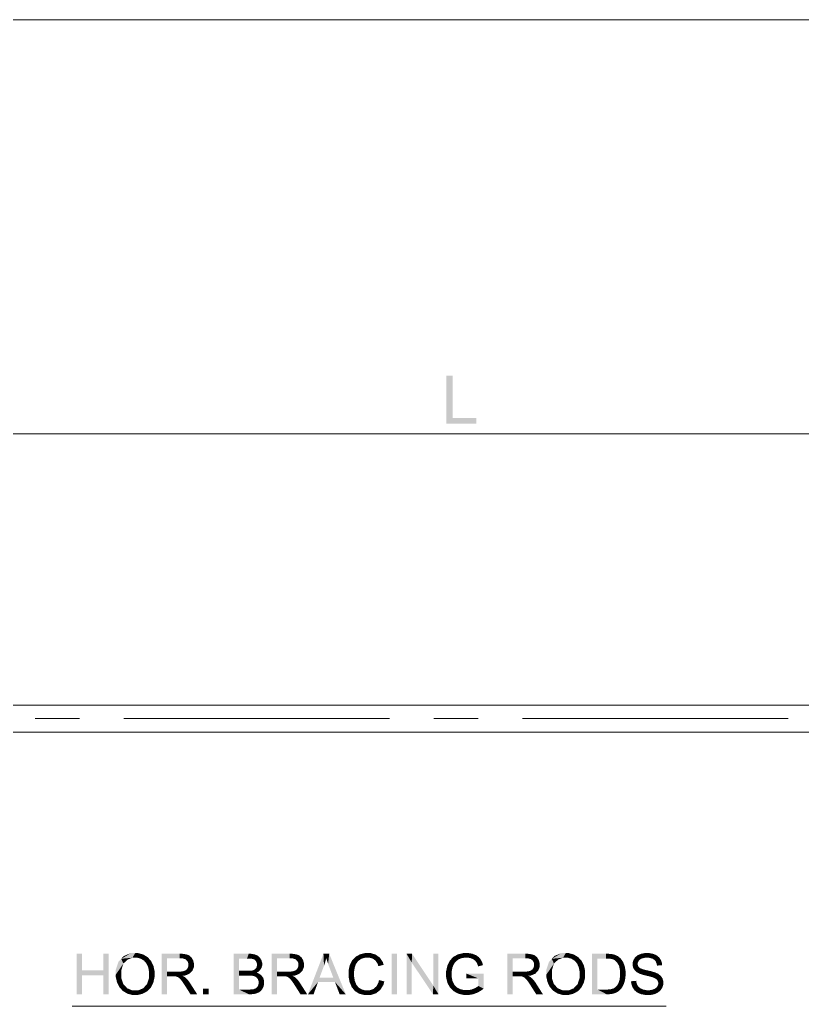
# Model space of a CAD drawing. Header units: millimetres. Extents: x 2 to 579, y 1 to 405.
# Drawn here: x 197.1 to 241.2, y 160.3 to 216 of the extents above; entities that cross this region are included whole.
import ezdxf

# ---------------------------------------------------------------- set-up
doc = ezdxf.new("R2010")
doc.units = ezdxf.units.MM
doc.linetypes.add('XKITLINE00', pattern=[0])
doc.layers.add('GraphicObject', color=6, linetype='Continuous', lineweight=0)
doc.layers.add('LinkedObject', color=7, linetype='Continuous', lineweight=0)

# ---------------------------------------------------------------- blocks, each defined once
blk = doc.blocks.new('*A3')
at = {"layer": 'GraphicObject', "color": 3, "linetype": 'XKITLINE00', "lineweight": 0}
blk.add_line((288.822, 216.048), (154.262, 216.048), dxfattribs=at)
blk = doc.blocks.new('*A4')
at = {"layer": 'LinkedObject'}
for points in [[(221.514, 195.945), (221.158, 193.245), (221.158, 195.945)], [(221.514, 193.563), (221.158, 193.245), (221.514, 195.945)], [(221.158, 193.245), (221.514, 193.563), (222.843, 193.245)], [(222.843, 193.245), (221.514, 193.563), (222.843, 193.563)], [(200.605, 162.368), (200.303, 161.021), (200.303, 163.308)], [(200.605, 162.368), (200.303, 163.308), (200.605, 163.308)], [(202.096, 163.308), (201.794, 162.368), (201.794, 163.308)], [(201.794, 162.098), (201.794, 162.368), (202.096, 163.308)], [(201.794, 162.098), (202.096, 163.308), (202.096, 161.021)], [(203.358, 163.347), (202.811, 163.025), (202.964, 163.186)], [(203.6, 163.347), (202.811, 163.025), (203.358, 163.347)], [(203.441, 163.086), (202.811, 163.025), (203.6, 163.347)], [(203.441, 163.086), (203.6, 163.347), (203.601, 163.086)], [(203.6, 163.347), (203.715, 163.086), (203.601, 163.086)], [(204.044, 163.271), (203.6, 163.347), (203.758, 163.347)], [(204.171, 163.196), (203.6, 163.347), (204.044, 163.271)], [(203.919, 163.029), (203.6, 163.347), (204.171, 163.196)], [(203.715, 163.086), (203.6, 163.347), (203.919, 163.029)], [(205.389, 162.3), (205.087, 161.021), (205.087, 163.308)], [(205.087, 163.308), (205.389, 163.057), (205.389, 162.3)], [(206.112, 163.057), (205.087, 163.308), (206.099, 163.308)], [(205.389, 163.057), (205.087, 163.308), (206.112, 163.057)], [(206.099, 163.308), (206.239, 163.057), (206.112, 163.057)], [(206.484, 163.277), (206.099, 163.308), (206.252, 163.308)], [(206.563, 163.247), (206.099, 163.308), (206.484, 163.277)], [(206.425, 163.004), (206.099, 163.308), (206.563, 163.247)], [(206.239, 163.057), (206.099, 163.308), (206.425, 163.004)], [(206.563, 163.247), (206.483, 162.952), (206.425, 163.004)], [(206.643, 163.216), (206.483, 162.952), (206.563, 163.247)], [(206.483, 162.952), (206.643, 163.216), (206.542, 162.9)], [(206.542, 162.9), (206.643, 163.216), (206.817, 163.029)], [(206.817, 163.029), (206.643, 163.216), (206.77, 163.107)], [(209.149, 163.308), (209.451, 162.078), (209.149, 161.021)], [(209.451, 162.348), (209.451, 162.078), (209.149, 163.308)], [(209.149, 163.308), (209.451, 163.038), (209.451, 162.348)], [(209.909, 163.038), (209.149, 163.308), (210.007, 163.308)], [(209.451, 163.038), (209.149, 163.308), (209.909, 163.038)], [(209.909, 163.038), (210.007, 163.308), (210.032, 163.038)], [(210.007, 163.308), (210.206, 163.022), (210.032, 163.038)], [(210.138, 163.308), (210.206, 163.022), (210.007, 163.308)], [(210.348, 163.274), (210.206, 163.022), (210.138, 163.308)], [(210.206, 163.022), (210.348, 163.274), (210.257, 163.006)], [(210.257, 163.006), (210.348, 163.274), (210.308, 162.99)], [(210.308, 162.99), (210.348, 163.274), (210.428, 163.239)], [(210.428, 163.239), (210.386, 162.931), (210.308, 162.99)], [(210.507, 163.204), (210.386, 162.931), (210.428, 163.239)], [(211.598, 162.3), (211.296, 161.021), (211.296, 163.308)], [(211.296, 163.308), (211.598, 163.057), (211.598, 162.3)], [(212.321, 163.057), (211.296, 163.308), (212.308, 163.308)], [(211.598, 163.057), (211.296, 163.308), (212.321, 163.057)], [(212.308, 163.308), (212.448, 163.057), (212.321, 163.057)], [(212.693, 163.277), (212.308, 163.308), (212.461, 163.308)], [(212.772, 163.247), (212.308, 163.308), (212.693, 163.277)], [(212.634, 163.004), (212.308, 163.308), (212.772, 163.247)], [(212.448, 163.057), (212.308, 163.308), (212.634, 163.004)], [(212.772, 163.247), (212.692, 162.952), (212.634, 163.004)], [(212.852, 163.216), (212.692, 162.952), (212.772, 163.247)], [(212.692, 162.952), (212.852, 163.216), (212.751, 162.9)], [(212.751, 162.9), (212.852, 163.216), (213.026, 163.029)], [(213.026, 163.029), (212.852, 163.216), (212.979, 163.107)], [(214.224, 163.308), (214.254, 162.63), (213.346, 161.021)], [(214.254, 162.63), (214.224, 163.308), (214.293, 162.739)], [(214.293, 162.739), (214.224, 163.308), (214.355, 162.958)], [(214.355, 162.958), (214.224, 163.308), (214.378, 163.068)], [(214.55, 163.308), (214.378, 163.068), (214.224, 163.308)], [(214.378, 163.068), (214.55, 163.308), (214.405, 162.975)], [(214.405, 162.975), (214.55, 163.308), (214.486, 162.737)], [(214.486, 162.737), (214.55, 163.308), (214.54, 162.592)], [(214.54, 162.592), (214.55, 163.308), (214.779, 161.961)], [(214.779, 161.961), (214.55, 163.308), (214.873, 161.714)], [(214.873, 161.714), (214.55, 163.308), (215.483, 161.021)], [(216.289, 163.278), (216.579, 163.089), (216.163, 163.209)], [(216.566, 163.347), (216.579, 163.089), (216.289, 163.278)], [(216.717, 163.347), (216.579, 163.089), (216.566, 163.347)], [(216.579, 163.089), (216.717, 163.347), (216.711, 163.089)], [(216.717, 163.347), (216.826, 163.089), (216.711, 163.089)], [(217.177, 163.26), (216.717, 163.347), (216.889, 163.347)], [(217.294, 163.172), (216.717, 163.347), (217.177, 163.26)], [(217.016, 163.032), (216.717, 163.347), (217.294, 163.172)], [(216.826, 163.089), (216.717, 163.347), (217.016, 163.032)], [(218.383, 163.308), (218.082, 161.021), (218.082, 163.308)], [(218.383, 161.021), (218.082, 161.021), (218.383, 163.308)], [(218.914, 163.308), (219.204, 162.816), (218.914, 161.021)], [(219.204, 162.816), (218.914, 163.308), (219.225, 163.308)], [(219.204, 162.816), (219.225, 163.308), (220.403, 161.021)], [(220.403, 161.021), (219.225, 163.308), (220.423, 161.513)], [(220.714, 163.308), (220.423, 161.513), (220.423, 163.308)], [(220.714, 161.021), (220.423, 161.513), (220.714, 163.308)], [(222.12, 163.347), (221.687, 163.207), (221.818, 163.277)], [(222.188, 163.089), (221.687, 163.207), (222.12, 163.347)], [(222.292, 163.089), (222.12, 163.347), (222.291, 163.347)], [(222.188, 163.089), (222.12, 163.347), (222.292, 163.089)], [(222.291, 163.347), (222.378, 163.089), (222.292, 163.089)], [(222.415, 163.347), (222.378, 163.089), (222.291, 163.347)], [(222.378, 163.089), (222.415, 163.347), (222.536, 163.059)], [(222.74, 163.267), (222.415, 163.347), (222.639, 163.307)], [(222.536, 163.059), (222.415, 163.347), (222.74, 163.267)], [(222.536, 163.059), (222.74, 163.267), (222.607, 163.029)], [(222.74, 163.267), (222.678, 162.998), (222.607, 163.029)], [(222.678, 162.998), (222.74, 163.267), (222.787, 162.918)], [(222.997, 163.115), (222.74, 163.267), (222.84, 163.227)], [(223.054, 163.043), (222.74, 163.267), (222.997, 163.115)], [(222.787, 162.918), (222.74, 163.267), (223.054, 163.043)], [(224.901, 162.3), (224.599, 161.021), (224.599, 163.308)], [(224.599, 163.308), (224.901, 163.057), (224.901, 162.3)], [(225.624, 163.057), (224.599, 163.308), (225.611, 163.308)], [(224.901, 163.057), (224.599, 163.308), (225.624, 163.057)], [(225.611, 163.308), (225.751, 163.057), (225.624, 163.057)], [(225.996, 163.277), (225.611, 163.308), (225.764, 163.308)], [(226.075, 163.247), (225.611, 163.308), (225.996, 163.277)], [(225.937, 163.004), (225.611, 163.308), (226.075, 163.247)], [(225.751, 163.057), (225.611, 163.308), (225.937, 163.004)], [(226.075, 163.247), (225.996, 162.952), (225.937, 163.004)], [(226.155, 163.216), (225.996, 162.952), (226.075, 163.247)], [(225.996, 162.952), (226.155, 163.216), (226.054, 162.9)], [(226.054, 162.9), (226.155, 163.216), (226.329, 163.029)], [(226.329, 163.029), (226.155, 163.216), (226.282, 163.107)], [(227.659, 163.347), (227.112, 163.025), (227.265, 163.186)], [(227.901, 163.347), (227.112, 163.025), (227.659, 163.347)], [(227.742, 163.086), (227.112, 163.025), (227.901, 163.347)], [(227.742, 163.086), (227.901, 163.347), (227.902, 163.086)], [(227.901, 163.347), (228.016, 163.086), (227.902, 163.086)], [(228.345, 163.271), (227.901, 163.347), (228.059, 163.347)], [(228.472, 163.196), (227.901, 163.347), (228.345, 163.271)], [(228.22, 163.029), (227.901, 163.347), (228.472, 163.196)], [(228.016, 163.086), (227.901, 163.347), (228.22, 163.029)], [(229.384, 163.308), (229.685, 163.038), (229.384, 161.021)], [(230.166, 163.038), (229.384, 163.308), (230.171, 163.308)], [(229.685, 163.038), (229.384, 163.308), (230.166, 163.038)], [(230.171, 163.308), (230.301, 163.038), (230.166, 163.038)], [(230.304, 163.308), (230.301, 163.038), (230.171, 163.308)], [(230.304, 163.308), (230.497, 163.015), (230.301, 163.038)], [(230.507, 163.292), (230.497, 163.015), (230.304, 163.308)], [(230.577, 163.275), (230.497, 163.015), (230.507, 163.292)], [(230.577, 163.275), (230.558, 162.992), (230.497, 163.015)], [(230.558, 162.992), (230.577, 163.275), (230.642, 162.959)], [(230.843, 163.171), (230.577, 163.275), (230.676, 163.253)], [(230.913, 163.112), (230.577, 163.275), (230.843, 163.171)], [(230.785, 162.83), (230.577, 163.275), (230.913, 163.112)], [(230.642, 162.959), (230.577, 163.275), (230.785, 162.83)], [(231.963, 163.23), (232.089, 162.979), (231.82, 163.116)], [(232.151, 163.029), (231.963, 163.23), (232.058, 163.269)], [(232.089, 162.979), (231.963, 163.23), (232.151, 163.029)], [(232.152, 163.308), (232.351, 163.08), (232.058, 163.269)], [(232.058, 163.269), (232.351, 163.08), (232.151, 163.029)], [(232.362, 163.347), (232.351, 163.08), (232.152, 163.308)], [(232.477, 163.347), (232.351, 163.08), (232.362, 163.347)], [(232.351, 163.08), (232.477, 163.347), (232.489, 163.08)], [(232.477, 163.347), (232.62, 163.08), (232.489, 163.08)], [(232.828, 163.306), (232.477, 163.347), (232.604, 163.347)], [(232.925, 163.265), (232.477, 163.347), (232.828, 163.306)], [(232.819, 163.024), (232.477, 163.347), (232.925, 163.265)], [(232.62, 163.08), (232.477, 163.347), (232.819, 163.024)], [(232.925, 163.265), (232.887, 162.969), (232.819, 163.024)], [(233.022, 163.224), (232.887, 162.969), (232.925, 163.265)], [(232.887, 162.969), (233.022, 163.224), (232.954, 162.913)], [(232.954, 162.913), (233.022, 163.224), (233.223, 163.024)], [(233.223, 163.024), (233.022, 163.224), (233.171, 163.104)], [(202.811, 163.025), (202.505, 162.134), (202.658, 162.864)], [(202.932, 162.756), (202.505, 162.134), (202.811, 163.025)], [(202.658, 162.864), (202.505, 162.134), (202.505, 162.419)], [(202.816, 162.387), (202.505, 162.134), (202.932, 162.756)], [(203.164, 162.976), (202.811, 163.025), (203.441, 163.086)], [(202.811, 163.025), (203.164, 162.976), (203.048, 162.866)], [(202.932, 162.756), (202.811, 163.025), (203.048, 162.866)], [(203.919, 163.029), (204.171, 163.196), (204.01, 162.972)], [(204.171, 163.196), (204.101, 162.915), (204.01, 162.972)], [(204.101, 162.915), (204.171, 163.196), (204.239, 162.753)], [(204.491, 162.909), (204.171, 163.196), (204.298, 163.12)], [(204.558, 162.774), (204.171, 163.196), (204.491, 162.909)], [(204.239, 162.753), (204.171, 163.196), (204.558, 162.774)], [(204.239, 162.753), (204.558, 162.774), (204.286, 162.649)], [(204.558, 162.774), (204.333, 162.545), (204.286, 162.649)], [(204.333, 162.545), (204.558, 162.774), (204.38, 162.302)], [(204.38, 162.302), (204.558, 162.774), (204.691, 162.332)], [(204.691, 162.332), (204.558, 162.774), (204.625, 162.639)], [(206.817, 163.029), (206.601, 162.766), (206.542, 162.9)], [(206.571, 162.527), (206.912, 162.684), (206.755, 162.274)], [(206.601, 162.63), (206.912, 162.684), (206.571, 162.527)], [(206.865, 162.951), (206.601, 162.766), (206.817, 163.029)], [(206.912, 162.779), (206.601, 162.766), (206.865, 162.951)], [(206.912, 162.684), (206.601, 162.766), (206.912, 162.779)], [(206.601, 162.766), (206.912, 162.684), (206.601, 162.685)], [(206.912, 162.684), (206.601, 162.63), (206.601, 162.685)], [(206.755, 162.274), (206.912, 162.684), (206.833, 162.357)], [(206.833, 162.357), (206.912, 162.684), (206.912, 162.563)], [(210.631, 163.097), (210.386, 162.931), (210.507, 163.204)], [(210.676, 163.025), (210.386, 162.931), (210.631, 163.097)], [(210.386, 162.931), (210.676, 163.025), (210.414, 162.888)], [(210.676, 163.025), (210.441, 162.845), (210.414, 162.888)], [(210.439, 162.528), (210.766, 162.723), (210.686, 162.447)], [(210.468, 162.628), (210.766, 162.723), (210.439, 162.528)], [(210.441, 162.845), (210.676, 163.025), (210.468, 162.744)], [(210.468, 162.744), (210.676, 163.025), (210.766, 162.723)], [(210.766, 162.723), (210.468, 162.688), (210.468, 162.744)], [(210.468, 162.688), (210.766, 162.723), (210.468, 162.628)], [(210.766, 162.802), (210.676, 163.025), (210.721, 162.953)], [(210.766, 162.723), (210.676, 163.025), (210.766, 162.802)], [(210.686, 162.447), (210.766, 162.723), (210.726, 162.512)], [(210.726, 162.512), (210.766, 162.723), (210.766, 162.65)], [(213.026, 163.029), (212.81, 162.766), (212.751, 162.9)], [(212.78, 162.527), (213.121, 162.684), (212.964, 162.274)], [(212.81, 162.63), (213.121, 162.684), (212.78, 162.527)], [(213.074, 162.951), (212.81, 162.766), (213.026, 163.029)], [(213.121, 162.779), (212.81, 162.766), (213.074, 162.951)], [(213.121, 162.684), (212.81, 162.766), (213.121, 162.779)], [(212.81, 162.766), (213.121, 162.684), (212.81, 162.685)], [(213.121, 162.684), (212.81, 162.63), (212.81, 162.685)], [(212.964, 162.274), (213.121, 162.684), (213.042, 162.357)], [(213.042, 162.357), (213.121, 162.684), (213.121, 162.563)], [(215.986, 162.516), (215.639, 162.36), (215.707, 162.672)], [(216.022, 162.623), (215.707, 162.672), (215.775, 162.805)], [(215.986, 162.516), (215.707, 162.672), (216.022, 162.623)], [(215.844, 162.938), (216.182, 162.899), (215.775, 162.805)], [(215.775, 162.805), (216.182, 162.899), (216.058, 162.729)], [(216.022, 162.623), (215.775, 162.805), (216.058, 162.729)], [(216.038, 163.14), (216.182, 162.899), (215.844, 162.938)], [(216.163, 163.209), (216.182, 162.899), (216.038, 163.14)], [(216.163, 163.209), (216.579, 163.089), (216.359, 163.025)], [(216.182, 162.899), (216.163, 163.209), (216.271, 162.962)], [(216.271, 162.962), (216.163, 163.209), (216.359, 163.025)], [(217.016, 163.032), (217.294, 163.172), (217.091, 162.975)], [(217.294, 163.172), (217.167, 162.918), (217.091, 162.975)], [(217.167, 162.918), (217.294, 163.172), (217.282, 162.736)], [(217.282, 162.736), (217.294, 163.172), (217.62, 162.681)], [(217.282, 162.736), (217.62, 162.681), (217.322, 162.611)], [(217.574, 162.84), (217.294, 163.172), (217.411, 163.085)], [(217.62, 162.681), (217.294, 163.172), (217.574, 162.84)], [(218.914, 161.021), (219.204, 162.816), (219.204, 161.021)], [(221.286, 162.777), (221.146, 162.321), (221.216, 162.632)], [(221.501, 162.527), (221.146, 162.321), (221.286, 162.777)], [(221.687, 163.207), (221.286, 162.777), (221.556, 163.137)], [(221.857, 162.994), (221.286, 162.777), (221.687, 163.207)], [(221.556, 163.137), (221.286, 162.777), (221.355, 162.922)], [(221.735, 162.911), (221.286, 162.777), (221.857, 162.994)], [(221.689, 162.859), (221.286, 162.777), (221.735, 162.911)], [(221.642, 162.808), (221.286, 162.777), (221.689, 162.859)], [(221.57, 162.695), (221.286, 162.777), (221.642, 162.808)], [(221.286, 162.777), (221.57, 162.695), (221.544, 162.633)], [(221.501, 162.527), (221.286, 162.777), (221.544, 162.633)], [(221.687, 163.207), (221.933, 163.025), (221.857, 162.994)], [(221.933, 163.025), (221.687, 163.207), (222.009, 163.057)], [(222.009, 163.057), (221.687, 163.207), (222.188, 163.089)], [(222.787, 162.918), (223.054, 163.043), (222.825, 162.868)], [(223.054, 163.043), (222.863, 162.819), (222.825, 162.868)], [(222.863, 162.819), (223.054, 163.043), (222.927, 162.681)], [(222.927, 162.681), (223.054, 163.043), (223.197, 162.784)], [(222.927, 162.681), (223.197, 162.784), (222.953, 162.594)], [(222.953, 162.594), (223.197, 162.784), (223.227, 162.669)], [(223.197, 162.784), (223.054, 163.043), (223.111, 162.971)], [(226.329, 163.029), (226.113, 162.766), (226.054, 162.9)], [(226.083, 162.527), (226.424, 162.684), (226.267, 162.274)], [(226.113, 162.63), (226.424, 162.684), (226.083, 162.527)], [(226.377, 162.951), (226.113, 162.766), (226.329, 163.029)], [(226.424, 162.779), (226.113, 162.766), (226.377, 162.951)], [(226.424, 162.684), (226.113, 162.766), (226.424, 162.779)], [(226.113, 162.766), (226.424, 162.684), (226.113, 162.685)], [(226.424, 162.684), (226.113, 162.63), (226.113, 162.685)], [(226.267, 162.274), (226.424, 162.684), (226.346, 162.357)], [(226.346, 162.357), (226.424, 162.684), (226.424, 162.563)], [(227.112, 163.025), (226.806, 162.134), (226.959, 162.864)], [(227.233, 162.756), (226.806, 162.134), (227.112, 163.025)], [(226.959, 162.864), (226.806, 162.134), (226.806, 162.419)], [(227.117, 162.387), (226.806, 162.134), (227.233, 162.756)], [(227.465, 162.976), (227.112, 163.025), (227.742, 163.086)], [(227.112, 163.025), (227.465, 162.976), (227.349, 162.866)], [(227.233, 162.756), (227.112, 163.025), (227.349, 162.866)], [(228.22, 163.029), (228.472, 163.196), (228.311, 162.972)], [(228.472, 163.196), (228.402, 162.915), (228.311, 162.972)], [(228.402, 162.915), (228.472, 163.196), (228.54, 162.753)], [(228.793, 162.909), (228.472, 163.196), (228.599, 163.12)], [(228.859, 162.774), (228.472, 163.196), (228.793, 162.909)], [(228.54, 162.753), (228.472, 163.196), (228.859, 162.774)], [(228.54, 162.753), (228.859, 162.774), (228.587, 162.649)], [(228.859, 162.774), (228.634, 162.545), (228.587, 162.649)], [(228.634, 162.545), (228.859, 162.774), (228.681, 162.302)], [(228.681, 162.302), (228.859, 162.774), (228.993, 162.332)], [(228.993, 162.332), (228.859, 162.774), (228.926, 162.639)], [(229.384, 161.021), (229.685, 163.038), (229.685, 161.291)], [(230.913, 163.112), (230.844, 162.733), (230.785, 162.83)], [(231.003, 163.035), (230.844, 162.733), (230.913, 163.112)], [(231.138, 162.84), (230.844, 162.733), (231.003, 163.035)], [(230.844, 162.733), (231.138, 162.84), (230.903, 162.637)], [(230.903, 162.637), (231.138, 162.84), (231.183, 162.721)], [(231.183, 162.721), (230.962, 162.361), (230.903, 162.637)], [(231.228, 162.602), (230.962, 162.361), (231.183, 162.721)], [(231.771, 163.04), (231.673, 162.716), (231.722, 162.965)], [(232.026, 162.929), (231.673, 162.716), (231.771, 163.04)], [(231.722, 162.965), (231.673, 162.716), (231.673, 162.803)], [(231.963, 162.807), (231.673, 162.716), (232.026, 162.929)], [(231.673, 162.716), (231.963, 162.807), (231.963, 162.736)], [(231.963, 162.675), (231.673, 162.716), (231.963, 162.736)], [(231.673, 162.716), (231.963, 162.675), (231.673, 162.637)], [(231.673, 162.637), (231.963, 162.675), (231.713, 162.495)], [(231.713, 162.495), (231.963, 162.675), (231.753, 162.431)], [(231.753, 162.431), (231.963, 162.675), (232.008, 162.573)], [(231.82, 163.116), (232.089, 162.979), (231.771, 163.04)], [(231.771, 163.04), (232.089, 162.979), (232.026, 162.929)], [(233.223, 163.024), (233.033, 162.749), (232.954, 162.913)], [(233.275, 162.944), (233.033, 162.749), (233.223, 163.024)], [(233.332, 162.764), (233.033, 162.749), (233.275, 162.944)], [(233.335, 162.663), (233.033, 162.749), (233.332, 162.764)], [(233.033, 162.749), (233.335, 162.663), (233.045, 162.64)], [(200.605, 162.098), (200.303, 161.021), (200.605, 162.368)], [(200.303, 161.021), (200.605, 162.098), (200.605, 161.021)], [(200.605, 162.368), (201.794, 162.098), (200.605, 162.098)], [(201.794, 162.368), (201.794, 162.098), (200.605, 162.368)], [(201.794, 162.098), (202.096, 161.021), (201.794, 161.021)], [(202.505, 162.134), (202.816, 162.387), (202.816, 162.129)], [(202.505, 162.134), (202.816, 161.923), (202.505, 161.984)], [(202.816, 161.923), (202.505, 162.134), (202.816, 162.129)], [(204.27, 161.601), (204.691, 162.161), (204.551, 161.539)], [(204.38, 161.941), (204.691, 162.161), (204.27, 161.601)], [(204.38, 162.162), (204.691, 162.332), (204.691, 162.161)], [(204.38, 162.302), (204.691, 162.332), (204.38, 162.162)], [(204.691, 162.161), (204.38, 161.941), (204.38, 162.162)], [(204.551, 161.539), (204.691, 162.161), (204.621, 161.676)], [(204.621, 161.676), (204.691, 162.161), (204.691, 161.987)], [(205.389, 162.3), (205.389, 162.037), (205.087, 161.021)], [(205.739, 162.037), (205.389, 162.3), (206.038, 162.3)], [(205.389, 162.037), (205.389, 162.3), (205.739, 162.037)], [(205.739, 162.037), (206.038, 162.3), (205.798, 162.037)], [(205.798, 162.037), (206.038, 162.3), (205.882, 162.031)], [(205.882, 162.031), (206.038, 162.3), (205.908, 162.026)], [(205.908, 162.026), (206.038, 162.3), (205.943, 162.017)], [(205.943, 162.017), (206.038, 162.3), (206.012, 161.987)], [(206.012, 161.987), (206.038, 162.3), (206.142, 162.3)], [(206.012, 161.987), (206.142, 162.3), (206.045, 161.965)], [(206.142, 162.3), (206.269, 162.062), (206.045, 161.965)], [(206.304, 162.321), (206.269, 162.062), (206.142, 162.3)], [(206.269, 162.062), (206.304, 162.321), (206.433, 162.084)], [(206.362, 162.343), (206.755, 162.274), (206.304, 162.321)], [(206.676, 162.191), (206.304, 162.321), (206.755, 162.274)], [(206.433, 162.084), (206.304, 162.321), (206.676, 162.191)], [(206.421, 162.364), (206.755, 162.274), (206.362, 162.343)], [(206.755, 162.274), (206.421, 162.364), (206.51, 162.433)], [(206.54, 162.48), (206.755, 162.274), (206.51, 162.433)], [(206.571, 162.527), (206.755, 162.274), (206.54, 162.48)], [(209.981, 162.078), (209.451, 162.348), (209.946, 162.348)], [(209.451, 162.078), (209.451, 162.348), (209.981, 162.078)], [(210.09, 162.078), (209.946, 162.348), (210.047, 162.348)], [(209.981, 162.078), (209.946, 162.348), (210.09, 162.078)], [(210.192, 162.361), (210.446, 162.238), (210.047, 162.348)], [(210.047, 162.348), (210.446, 162.238), (210.09, 162.078)], [(210.09, 162.078), (210.446, 162.238), (210.258, 162.059)], [(210.235, 162.374), (210.527, 162.278), (210.192, 162.361)], [(210.446, 162.238), (210.192, 162.361), (210.527, 162.278)], [(210.293, 162.391), (210.527, 162.278), (210.235, 162.374)], [(210.446, 162.238), (210.316, 162.04), (210.258, 162.059)], [(210.38, 162.448), (210.527, 162.278), (210.293, 162.391)], [(210.316, 162.04), (210.446, 162.238), (210.374, 162.02)], [(210.374, 162.02), (210.446, 162.238), (210.465, 161.954)], [(210.686, 162.447), (210.38, 162.448), (210.439, 162.528)], [(210.646, 162.382), (210.38, 162.448), (210.686, 162.447)], [(210.527, 162.278), (210.38, 162.448), (210.646, 162.382)], [(210.709, 162.104), (210.446, 162.238), (210.55, 162.208)], [(210.465, 161.954), (210.446, 162.238), (210.709, 162.104)], [(210.465, 161.954), (210.709, 162.104), (210.498, 161.907)], [(210.498, 161.907), (210.709, 162.104), (210.531, 161.86)], [(210.531, 161.86), (210.709, 162.104), (210.764, 162.03)], [(211.598, 162.3), (211.598, 162.037), (211.296, 161.021)], [(211.948, 162.037), (211.598, 162.3), (212.247, 162.3)], [(211.598, 162.037), (211.598, 162.3), (211.948, 162.037)], [(211.948, 162.037), (212.247, 162.3), (212.007, 162.037)], [(212.007, 162.037), (212.247, 162.3), (212.091, 162.031)], [(212.091, 162.031), (212.247, 162.3), (212.117, 162.026)], [(212.117, 162.026), (212.247, 162.3), (212.152, 162.017)], [(212.152, 162.017), (212.247, 162.3), (212.221, 161.987)], [(212.221, 161.987), (212.247, 162.3), (212.351, 162.3)], [(212.221, 161.987), (212.351, 162.3), (212.254, 161.965)], [(212.351, 162.3), (212.478, 162.062), (212.254, 161.965)], [(212.513, 162.321), (212.478, 162.062), (212.351, 162.3)], [(212.478, 162.062), (212.513, 162.321), (212.642, 162.084)], [(212.572, 162.343), (212.964, 162.274), (212.513, 162.321)], [(212.885, 162.191), (212.513, 162.321), (212.964, 162.274)], [(212.642, 162.084), (212.513, 162.321), (212.885, 162.191)], [(212.63, 162.364), (212.964, 162.274), (212.572, 162.343)], [(212.964, 162.274), (212.63, 162.364), (212.719, 162.433)], [(212.749, 162.48), (212.964, 162.274), (212.719, 162.433)], [(212.78, 162.527), (212.964, 162.274), (212.749, 162.48)], [(213.346, 161.021), (214.254, 162.63), (214.002, 161.961)], [(215.95, 162.297), (215.639, 162.36), (215.986, 162.516)], [(215.639, 162.36), (215.95, 162.297), (215.639, 162.182)], [(215.639, 162.182), (215.95, 162.297), (215.95, 162.183)], [(215.95, 162.183), (215.639, 162.018), (215.639, 162.182)], [(215.95, 162.038), (215.639, 162.018), (215.95, 162.183)], [(221.457, 162.296), (221.146, 162.321), (221.501, 162.527)], [(221.146, 162.321), (221.457, 162.296), (221.146, 162.154)], [(221.146, 162.154), (221.457, 162.296), (221.457, 162.172)], [(221.457, 162.019), (221.146, 162.154), (221.457, 162.172)], [(221.146, 162.154), (221.286, 161.544), (221.146, 161.985)], [(221.457, 162.019), (221.286, 161.544), (221.146, 162.154)], [(222.292, 162.188), (222.964, 161.918), (222.292, 161.918)], [(223.261, 162.188), (222.964, 161.918), (222.292, 162.188)], [(222.964, 161.492), (223.261, 162.188), (223.261, 161.339)], [(222.964, 161.918), (223.261, 162.188), (222.964, 161.492)], [(224.901, 162.3), (224.901, 162.037), (224.599, 161.021)], [(225.252, 162.037), (224.901, 162.3), (225.551, 162.3)], [(224.901, 162.037), (224.901, 162.3), (225.252, 162.037)], [(225.252, 162.037), (225.551, 162.3), (225.31, 162.037)], [(225.31, 162.037), (225.551, 162.3), (225.394, 162.031)], [(225.394, 162.031), (225.551, 162.3), (225.42, 162.026)], [(225.42, 162.026), (225.551, 162.3), (225.455, 162.017)], [(225.455, 162.017), (225.551, 162.3), (225.524, 161.987)], [(225.524, 161.987), (225.551, 162.3), (225.654, 162.3)], [(225.524, 161.987), (225.654, 162.3), (225.558, 161.965)], [(225.654, 162.3), (225.781, 162.062), (225.558, 161.965)], [(225.816, 162.321), (225.781, 162.062), (225.654, 162.3)], [(225.781, 162.062), (225.816, 162.321), (225.945, 162.084)], [(225.875, 162.343), (226.267, 162.274), (225.816, 162.321)], [(226.188, 162.191), (225.816, 162.321), (226.267, 162.274)], [(225.945, 162.084), (225.816, 162.321), (226.188, 162.191)], [(225.933, 162.364), (226.267, 162.274), (225.875, 162.343)], [(226.267, 162.274), (225.933, 162.364), (226.022, 162.433)], [(226.052, 162.48), (226.267, 162.274), (226.022, 162.433)], [(226.083, 162.527), (226.267, 162.274), (226.052, 162.48)], [(226.806, 162.134), (227.117, 162.387), (227.117, 162.129)], [(226.806, 162.134), (227.117, 161.923), (226.806, 161.984)], [(227.117, 161.923), (226.806, 162.134), (227.117, 162.129)], [(228.571, 161.601), (228.993, 162.161), (228.852, 161.539)], [(228.681, 161.941), (228.993, 162.161), (228.571, 161.601)], [(228.681, 162.162), (228.993, 162.332), (228.993, 162.161)], [(228.681, 162.302), (228.993, 162.332), (228.681, 162.162)], [(228.993, 162.161), (228.681, 161.941), (228.681, 162.162)], [(228.852, 161.539), (228.993, 162.161), (228.922, 161.676)], [(228.922, 161.676), (228.993, 162.161), (228.993, 161.987)], [(231.273, 162.33), (230.962, 162.361), (231.228, 162.602)], [(231.273, 162.177), (230.962, 162.361), (231.273, 162.33)], [(230.962, 162.361), (231.273, 162.177), (230.962, 162.182)], [(231.273, 162.177), (230.962, 162.052), (230.962, 162.182)], [(231.273, 162.047), (230.962, 162.052), (231.273, 162.177)], [(232.008, 162.573), (231.915, 162.261), (231.753, 162.431)], [(231.753, 162.431), (231.915, 162.261), (231.793, 162.368)], [(232.052, 162.533), (231.915, 162.261), (232.008, 162.573)], [(231.915, 162.261), (232.052, 162.533), (231.996, 162.218)], [(231.996, 162.218), (232.052, 162.533), (232.096, 162.494)], [(231.996, 162.218), (232.096, 162.494), (232.059, 162.185)], [(232.059, 162.185), (232.096, 162.494), (232.28, 162.113)], [(232.28, 162.113), (232.096, 162.494), (232.324, 162.412)], [(232.28, 162.113), (232.324, 162.412), (232.437, 162.075)], [(232.437, 162.075), (232.324, 162.412), (232.508, 162.37)], [(232.437, 162.075), (232.508, 162.37), (232.595, 162.038)], [(232.595, 162.038), (232.508, 162.37), (232.692, 162.329)], [(232.595, 162.038), (232.692, 162.329), (232.798, 161.982)], [(232.798, 161.982), (232.692, 162.329), (232.844, 161.964)], [(232.844, 161.964), (232.692, 162.329), (232.916, 161.937)], [(232.945, 162.256), (232.916, 161.937), (232.692, 162.329)], [(233.014, 162.224), (232.916, 161.937), (232.945, 162.256)], [(232.916, 161.937), (233.014, 162.224), (233.019, 161.869)], [(233.019, 161.869), (233.014, 162.224), (233.114, 162.178)], [(233.019, 161.869), (233.114, 162.178), (233.05, 161.829)], [(233.05, 161.829), (233.114, 162.178), (233.082, 161.789)], [(233.114, 162.178), (233.309, 161.991), (233.082, 161.789)], [(233.309, 161.991), (233.114, 162.178), (233.261, 162.062)], [(202.505, 161.984), (202.816, 161.923), (202.571, 161.699)], [(202.571, 161.699), (202.816, 161.923), (202.636, 161.564)], [(202.636, 161.564), (202.816, 161.923), (202.927, 161.597)], [(202.927, 161.597), (202.894, 161.216), (202.636, 161.564)], [(202.636, 161.564), (202.894, 161.216), (202.702, 161.429)], [(203.039, 161.479), (202.894, 161.216), (202.927, 161.597)], [(204.551, 161.539), (204.16, 161.481), (204.27, 161.601)], [(205.087, 161.021), (205.389, 162.037), (205.389, 161.021)], [(206.045, 161.965), (206.269, 162.062), (206.079, 161.943)], [(206.269, 162.062), (206.156, 161.867), (206.079, 161.943)], [(206.329, 162.033), (206.156, 161.867), (206.269, 162.062)], [(206.156, 161.867), (206.329, 162.033), (206.199, 161.812)], [(206.199, 161.812), (206.329, 162.033), (206.242, 161.758)], [(206.242, 161.758), (206.329, 162.033), (206.451, 161.948)], [(206.451, 161.948), (206.351, 161.6), (206.242, 161.758)], [(206.451, 161.948), (206.329, 162.033), (206.42, 161.976)], [(206.517, 161.887), (206.351, 161.6), (206.451, 161.948)], [(206.643, 161.735), (206.351, 161.6), (206.517, 161.887)], [(206.351, 161.6), (206.643, 161.735), (206.417, 161.497)], [(206.417, 161.497), (206.643, 161.735), (206.701, 161.644)], [(206.417, 161.497), (206.701, 161.644), (206.719, 161.021)], [(206.719, 161.021), (206.701, 161.644), (207.097, 161.021)], [(209.149, 161.021), (209.451, 162.078), (209.451, 161.291)], [(210.764, 162.03), (210.564, 161.748), (210.531, 161.86)], [(210.542, 161.533), (210.875, 161.684), (210.807, 161.385)], [(210.564, 161.63), (210.875, 161.684), (210.542, 161.533)], [(210.82, 161.957), (210.564, 161.748), (210.764, 162.03)], [(210.875, 161.784), (210.564, 161.748), (210.82, 161.957)], [(210.875, 161.684), (210.564, 161.748), (210.875, 161.784)], [(210.564, 161.748), (210.875, 161.684), (210.564, 161.684)], [(210.875, 161.684), (210.564, 161.63), (210.564, 161.684)], [(210.807, 161.385), (210.875, 161.684), (210.841, 161.455)], [(210.841, 161.455), (210.875, 161.684), (210.875, 161.604)], [(211.296, 161.021), (211.598, 162.037), (211.598, 161.021)], [(212.254, 161.965), (212.478, 162.062), (212.288, 161.943)], [(212.478, 162.062), (212.365, 161.867), (212.288, 161.943)], [(212.538, 162.033), (212.365, 161.867), (212.478, 162.062)], [(212.365, 161.867), (212.538, 162.033), (212.408, 161.812)], [(212.408, 161.812), (212.538, 162.033), (212.451, 161.758)], [(212.451, 161.758), (212.538, 162.033), (212.66, 161.948)], [(212.66, 161.948), (212.56, 161.6), (212.451, 161.758)], [(212.66, 161.948), (212.538, 162.033), (212.629, 161.976)], [(212.726, 161.887), (212.56, 161.6), (212.66, 161.948)], [(212.852, 161.735), (212.56, 161.6), (212.726, 161.887)], [(212.56, 161.6), (212.852, 161.735), (212.626, 161.497)], [(212.626, 161.497), (212.852, 161.735), (212.91, 161.644)], [(212.626, 161.497), (212.91, 161.644), (212.928, 161.021)], [(212.928, 161.021), (212.91, 161.644), (213.306, 161.021)], [(213.916, 161.714), (213.346, 161.021), (214.002, 161.961)], [(213.346, 161.021), (213.916, 161.714), (213.665, 161.021)], [(214.002, 161.961), (214.873, 161.714), (213.916, 161.714)], [(214.779, 161.961), (214.873, 161.714), (214.002, 161.961)], [(214.873, 161.714), (215.483, 161.021), (215.138, 161.021)], [(215.95, 162.038), (215.76, 161.569), (215.639, 162.018)], [(215.639, 162.018), (215.76, 161.569), (215.699, 161.712)], [(215.993, 161.783), (215.76, 161.569), (215.95, 162.038)], [(215.76, 161.569), (215.993, 161.783), (216.035, 161.674)], [(216.078, 161.565), (215.76, 161.569), (216.035, 161.674)], [(215.76, 161.569), (216.112, 161.133), (215.82, 161.426)], [(216.078, 161.565), (216.112, 161.133), (215.76, 161.569)], [(216.21, 161.402), (216.112, 161.133), (216.078, 161.565)], [(217.206, 161.461), (217.658, 161.746), (217.316, 161.178)], [(217.325, 161.679), (217.658, 161.746), (217.206, 161.461)], [(217.316, 161.178), (217.658, 161.746), (217.44, 161.276)], [(217.658, 161.746), (217.325, 161.679), (217.357, 161.823)], [(217.44, 161.276), (217.658, 161.746), (217.611, 161.56)], [(221.146, 161.985), (221.286, 161.544), (221.216, 161.68)], [(221.51, 161.763), (221.286, 161.544), (221.457, 162.019)], [(221.286, 161.544), (221.51, 161.763), (221.562, 161.66)], [(221.615, 161.557), (221.286, 161.544), (221.562, 161.66)], [(221.615, 161.557), (221.702, 161.127), (221.286, 161.544)], [(221.286, 161.544), (221.702, 161.127), (221.357, 161.407)], [(221.768, 161.404), (221.702, 161.127), (221.615, 161.557)], [(224.599, 161.021), (224.901, 162.037), (224.901, 161.021)], [(225.558, 161.965), (225.781, 162.062), (225.591, 161.943)], [(225.781, 162.062), (225.668, 161.867), (225.591, 161.943)], [(225.841, 162.033), (225.668, 161.867), (225.781, 162.062)], [(225.668, 161.867), (225.841, 162.033), (225.711, 161.812)], [(225.711, 161.812), (225.841, 162.033), (225.754, 161.758)], [(225.754, 161.758), (225.841, 162.033), (225.963, 161.948)], [(225.963, 161.948), (225.863, 161.6), (225.754, 161.758)], [(225.963, 161.948), (225.841, 162.033), (225.932, 161.976)], [(226.03, 161.887), (225.863, 161.6), (225.963, 161.948)], [(226.155, 161.735), (225.863, 161.6), (226.03, 161.887)], [(225.863, 161.6), (226.155, 161.735), (225.929, 161.497)], [(225.929, 161.497), (226.155, 161.735), (226.214, 161.644)], [(225.929, 161.497), (226.214, 161.644), (226.231, 161.021)], [(226.231, 161.021), (226.214, 161.644), (226.609, 161.021)], [(226.806, 161.984), (227.117, 161.923), (226.872, 161.699)], [(226.872, 161.699), (227.117, 161.923), (226.937, 161.564)], [(226.937, 161.564), (227.117, 161.923), (227.228, 161.597)], [(227.228, 161.597), (227.195, 161.216), (226.937, 161.564)], [(226.937, 161.564), (227.195, 161.216), (227.003, 161.429)], [(227.34, 161.479), (227.195, 161.216), (227.228, 161.597)], [(228.852, 161.539), (228.461, 161.481), (228.571, 161.601)], [(230.871, 161.65), (231.056, 161.382), (230.788, 161.506)], [(231.212, 161.715), (230.871, 161.65), (230.932, 161.832)], [(231.181, 161.615), (230.871, 161.65), (231.212, 161.715)], [(231.104, 161.448), (230.871, 161.65), (231.181, 161.615)], [(231.056, 161.382), (230.871, 161.65), (231.104, 161.448)], [(230.962, 162.052), (231.273, 162.047), (230.932, 161.832)], [(230.932, 161.832), (231.273, 162.047), (231.212, 161.715)], [(231.212, 161.715), (231.273, 162.047), (231.242, 161.816)], [(231.884, 161.695), (231.588, 161.755), (231.874, 161.781)], [(231.588, 161.755), (231.713, 161.345), (231.591, 161.641)], [(231.884, 161.695), (231.713, 161.345), (231.588, 161.755)], [(231.591, 161.641), (231.713, 161.345), (231.654, 161.436)], [(231.931, 161.554), (231.713, 161.345), (231.884, 161.695)], [(231.713, 161.345), (231.931, 161.554), (231.773, 161.254)], [(231.773, 161.254), (231.931, 161.554), (231.937, 161.118)], [(231.968, 161.498), (231.937, 161.118), (231.931, 161.554)], [(233.081, 161.49), (233.404, 161.667), (233.352, 161.404)], [(233.114, 161.588), (233.404, 161.667), (233.081, 161.49)], [(233.082, 161.789), (233.309, 161.991), (233.114, 161.695)], [(233.114, 161.695), (233.309, 161.991), (233.356, 161.921)], [(233.114, 161.695), (233.356, 161.921), (233.114, 161.641)], [(233.114, 161.641), (233.356, 161.921), (233.114, 161.588)], [(233.356, 161.921), (233.404, 161.667), (233.114, 161.588)], [(233.352, 161.404), (233.404, 161.667), (233.404, 161.575)], [(233.404, 161.667), (233.356, 161.921), (233.404, 161.758)], [(202.894, 161.216), (203.039, 161.479), (203.021, 161.138)], [(203.021, 161.138), (203.039, 161.479), (203.15, 161.36)], [(203.15, 161.36), (203.598, 160.982), (203.021, 161.138)], [(203.021, 161.138), (203.598, 160.982), (203.148, 161.06)], [(203.148, 161.06), (203.598, 160.982), (203.437, 160.982)], [(203.429, 161.241), (203.598, 160.982), (203.15, 161.36)], [(203.598, 160.982), (203.429, 161.241), (203.597, 161.241)], [(203.768, 161.241), (203.598, 160.982), (203.597, 161.241)], [(203.598, 160.982), (203.768, 161.241), (203.747, 160.982)], [(203.747, 160.982), (203.768, 161.241), (204.025, 161.053)], [(204.153, 161.123), (203.768, 161.241), (204.049, 161.361)], [(204.025, 161.053), (203.768, 161.241), (204.153, 161.123)], [(204.16, 161.481), (204.282, 161.194), (204.049, 161.361)], [(204.049, 161.361), (204.282, 161.194), (204.153, 161.123)], [(204.481, 161.402), (204.16, 161.481), (204.551, 161.539)], [(204.282, 161.194), (204.16, 161.481), (204.481, 161.402)], [(207.751, 161.341), (207.431, 161.021), (207.431, 161.341)], [(207.751, 161.021), (207.431, 161.021), (207.751, 161.341)], [(209.451, 161.291), (210.021, 161.021), (209.149, 161.021)], [(210.022, 161.291), (210.021, 161.021), (209.451, 161.291)], [(210.022, 161.291), (210.13, 161.021), (210.021, 161.021)], [(210.095, 161.291), (210.13, 161.021), (210.022, 161.291)], [(210.198, 161.297), (210.314, 161.04), (210.095, 161.291)], [(210.095, 161.291), (210.314, 161.04), (210.13, 161.021)], [(210.228, 161.302), (210.314, 161.04), (210.198, 161.297)], [(210.389, 161.059), (210.228, 161.302), (210.28, 161.311)], [(210.314, 161.04), (210.228, 161.302), (210.389, 161.059)], [(210.368, 161.343), (210.64, 161.173), (210.28, 161.311)], [(210.28, 161.311), (210.64, 161.173), (210.389, 161.059)], [(210.403, 161.364), (210.64, 161.173), (210.368, 161.343)], [(210.389, 161.059), (210.64, 161.173), (210.465, 161.079)], [(210.64, 161.173), (210.403, 161.364), (210.438, 161.386)], [(210.496, 161.45), (210.807, 161.385), (210.438, 161.386)], [(210.438, 161.386), (210.807, 161.385), (210.64, 161.173)], [(210.465, 161.079), (210.64, 161.173), (210.59, 161.135)], [(210.519, 161.492), (210.807, 161.385), (210.496, 161.45)], [(210.807, 161.385), (210.519, 161.492), (210.542, 161.533)], [(210.64, 161.173), (210.807, 161.385), (210.69, 161.21)], [(210.69, 161.21), (210.807, 161.385), (210.774, 161.316)], [(215.82, 161.426), (216.112, 161.133), (215.996, 161.208)], [(216.112, 161.133), (216.21, 161.402), (216.299, 161.349)], [(216.389, 161.295), (216.112, 161.133), (216.299, 161.349)], [(216.389, 161.295), (216.713, 160.982), (216.112, 161.133)], [(216.112, 161.133), (216.713, 160.982), (216.228, 161.058)], [(216.228, 161.058), (216.713, 160.982), (216.528, 160.982)], [(216.583, 161.241), (216.713, 160.982), (216.389, 161.295)], [(216.713, 160.982), (216.583, 161.241), (216.688, 161.241)], [(216.815, 161.241), (216.713, 160.982), (216.688, 161.241)], [(216.815, 161.241), (217.316, 161.178), (216.713, 160.982)], [(216.713, 160.982), (217.316, 161.178), (216.891, 160.982)], [(217.03, 161.314), (217.316, 161.178), (216.815, 161.241)], [(216.891, 160.982), (217.316, 161.178), (217.193, 161.08)], [(217.316, 161.178), (217.03, 161.314), (217.118, 161.388)], [(217.206, 161.461), (217.316, 161.178), (217.118, 161.388)], [(220.423, 161.513), (220.714, 161.021), (220.403, 161.021)], [(221.357, 161.407), (221.702, 161.127), (221.564, 161.199)], [(221.702, 161.127), (221.768, 161.404), (221.869, 161.354)], [(221.97, 161.304), (221.702, 161.127), (221.869, 161.354)], [(221.97, 161.304), (222.315, 160.982), (221.702, 161.127)], [(221.702, 161.127), (222.315, 160.982), (221.84, 161.055)], [(221.84, 161.055), (222.315, 160.982), (222.146, 160.982)], [(222.183, 161.255), (222.315, 160.982), (221.97, 161.304)], [(222.315, 160.982), (222.183, 161.255), (222.296, 161.255)], [(222.296, 161.255), (222.439, 160.982), (222.315, 160.982)], [(222.395, 161.255), (222.439, 160.982), (222.296, 161.255)], [(222.587, 161.292), (222.683, 161.027), (222.395, 161.255)], [(222.395, 161.255), (222.683, 161.027), (222.439, 160.982)], [(222.801, 161.072), (222.587, 161.292), (222.68, 161.33)], [(222.683, 161.027), (222.587, 161.292), (222.801, 161.072)], [(222.774, 161.368), (222.92, 161.117), (222.68, 161.33)], [(222.68, 161.33), (222.92, 161.117), (222.801, 161.072)], [(222.916, 161.449), (223.261, 161.339), (222.774, 161.368)], [(222.774, 161.368), (223.261, 161.339), (222.92, 161.117)], [(222.964, 161.492), (223.261, 161.339), (222.916, 161.449)], [(222.92, 161.117), (223.261, 161.339), (223.15, 161.251)], [(227.195, 161.216), (227.34, 161.479), (227.322, 161.138)], [(227.322, 161.138), (227.34, 161.479), (227.451, 161.36)], [(227.451, 161.36), (227.899, 160.982), (227.322, 161.138)], [(227.322, 161.138), (227.899, 160.982), (227.449, 161.06)], [(227.449, 161.06), (227.899, 160.982), (227.738, 160.982)], [(227.73, 161.241), (227.899, 160.982), (227.451, 161.36)], [(227.899, 160.982), (227.73, 161.241), (227.898, 161.241)], [(228.069, 161.241), (227.899, 160.982), (227.898, 161.241)], [(227.899, 160.982), (228.069, 161.241), (228.048, 160.982)], [(228.048, 160.982), (228.069, 161.241), (228.326, 161.053)], [(228.455, 161.123), (228.069, 161.241), (228.35, 161.361)], [(228.326, 161.053), (228.069, 161.241), (228.455, 161.123)], [(228.461, 161.481), (228.583, 161.194), (228.35, 161.361)], [(228.35, 161.361), (228.583, 161.194), (228.455, 161.123)], [(228.782, 161.402), (228.461, 161.481), (228.852, 161.539)], [(228.583, 161.194), (228.461, 161.481), (228.782, 161.402)], [(229.685, 161.291), (230.208, 161.021), (229.384, 161.021)], [(230.174, 161.291), (230.208, 161.021), (229.685, 161.291)], [(230.174, 161.291), (230.312, 161.021), (230.208, 161.021)], [(230.287, 161.291), (230.312, 161.021), (230.174, 161.291)], [(230.575, 161.06), (230.287, 161.291), (230.464, 161.312)], [(230.495, 161.041), (230.287, 161.291), (230.575, 161.06)], [(230.312, 161.021), (230.287, 161.291), (230.495, 161.041)], [(230.529, 161.333), (230.575, 161.06), (230.464, 161.312)], [(230.593, 161.354), (230.575, 161.06), (230.529, 161.333)], [(230.575, 161.06), (230.593, 161.354), (230.655, 161.08)], [(230.848, 161.175), (230.593, 161.354), (230.696, 161.414)], [(230.791, 161.137), (230.593, 161.354), (230.848, 161.175)], [(230.655, 161.08), (230.593, 161.354), (230.791, 161.137)], [(230.734, 161.452), (230.904, 161.213), (230.696, 161.414)], [(230.696, 161.414), (230.904, 161.213), (230.848, 161.175)], [(231.056, 161.382), (230.734, 161.452), (230.788, 161.506)], [(231.008, 161.316), (230.734, 161.452), (231.056, 161.382)], [(230.904, 161.213), (230.734, 161.452), (231.008, 161.316)], [(232.005, 161.443), (231.937, 161.118), (231.968, 161.498)], [(232.005, 161.443), (232.042, 161.073), (231.937, 161.118)], [(232.12, 161.354), (232.042, 161.073), (232.005, 161.443)], [(232.042, 161.073), (232.12, 161.354), (232.146, 161.028)], [(232.198, 161.32), (232.146, 161.028), (232.12, 161.354)], [(232.275, 161.286), (232.146, 161.028), (232.198, 161.32)], [(232.275, 161.286), (232.406, 160.982), (232.146, 161.028)], [(232.45, 161.252), (232.406, 160.982), (232.275, 161.286)], [(232.45, 161.252), (232.561, 160.982), (232.406, 160.982)], [(232.548, 161.252), (232.561, 160.982), (232.45, 161.252)], [(232.548, 161.252), (232.683, 160.982), (232.561, 160.982)], [(232.634, 161.252), (232.683, 160.982), (232.548, 161.252)], [(232.786, 161.278), (233, 161.072), (232.634, 161.252)], [(232.634, 161.252), (233, 161.072), (232.683, 160.982)], [(232.683, 160.982), (233, 161.072), (232.903, 161.027)], [(232.852, 161.304), (233.248, 161.242), (232.786, 161.278)], [(233.098, 161.117), (232.786, 161.278), (233.248, 161.242)], [(233, 161.072), (232.786, 161.278), (233.098, 161.117)], [(232.918, 161.33), (233.248, 161.242), (232.852, 161.304)], [(233.017, 161.4), (233.3, 161.323), (232.918, 161.33)], [(232.918, 161.33), (233.3, 161.323), (233.248, 161.242)], [(233.049, 161.445), (233.352, 161.404), (233.017, 161.4)], [(233.3, 161.323), (233.017, 161.4), (233.352, 161.404)], [(233.081, 161.49), (233.352, 161.404), (233.049, 161.445)]]:
    blk.add_hatch(color=7, dxfattribs=at).paths.add_polyline_path(points, flags=17)
at = {"layer": 'LinkedObject', "color": 1, "linetype": 'XKITLINE00', "lineweight": 0}
blk.add_line((283.238, 192.66), (160.763, 192.66), dxfattribs=at)
at = {"layer": 'LinkedObject', "color": 7, "linetype": 'XKITLINE00', "lineweight": 0}
for p, q in [((178.043, 177.343), (265.958, 177.343)), ((265.958, 175.828), (176.963, 175.828)), ((200.047, 160.345), (202.352, 160.345)), ((202.352, 160.345), (204.836, 160.345)), ((204.836, 160.345), (207.141, 160.345)), ((207.141, 160.345), (208.028, 160.345)), ((208.028, 160.345), (208.915, 160.345)), ((208.915, 160.345), (211.045, 160.345)), ((211.045, 160.345), (213.35, 160.345)), ((213.35, 160.345), (215.479, 160.345)), ((215.479, 160.345), (217.784, 160.345)), ((217.784, 160.345), (218.672, 160.345)), ((218.672, 160.345), (220.977, 160.345)), ((220.977, 160.345), (223.46, 160.345)), ((223.46, 160.345), (224.348, 160.345)), ((224.348, 160.345), (226.653, 160.345)), ((226.653, 160.345), (229.137, 160.345)), ((229.137, 160.345), (231.442, 160.345)), ((231.442, 160.345), (233.571, 160.345))]:
    blk.add_line(p, q, dxfattribs=at)
at = {"layer": 'LinkedObject', "color": 6, "linetype": 'XKITLINE00', "lineweight": 0}
for p, q in [((197.952, 176.586), (200.452, 176.586)), ((202.952, 176.586), (217.952, 176.586)), ((220.452, 176.586), (222.952, 176.586)), ((225.452, 176.586), (240.452, 176.586))]:
    blk.add_line(p, q, dxfattribs=at)

msp = doc.modelspace()

# ---------------------------------------------------------------- block references
at = {"lineweight": 0}
for name in ['*A3', '*A4']:
    msp.add_blockref(name, (0, 0), dxfattribs=at)

doc.saveas('drawing.dxf')
